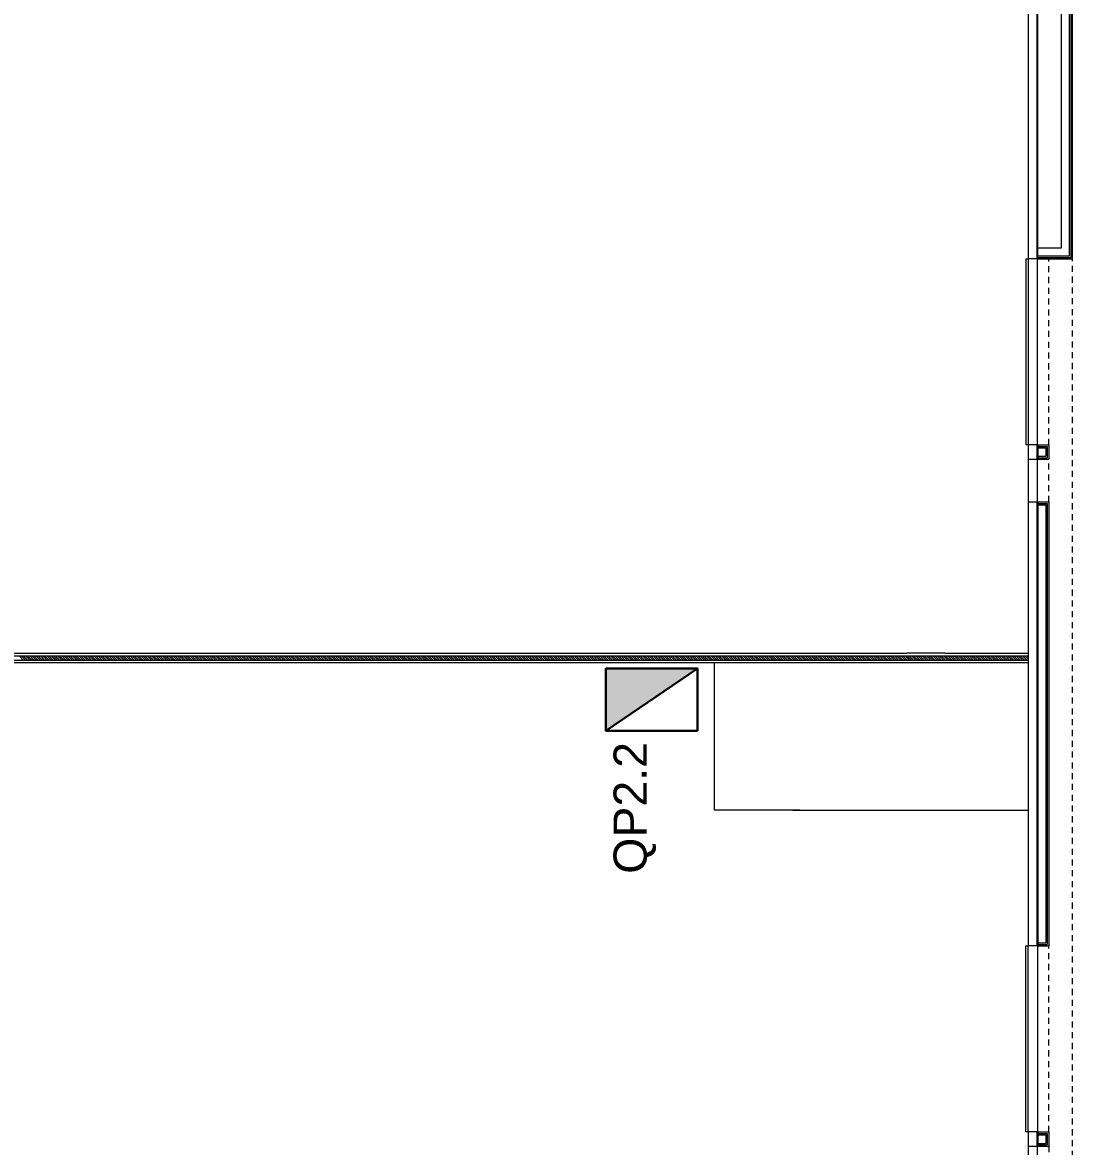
# Model space of a CAD drawing. Header units: millimetres. Extents: x -32 to 1412, y -324 to 2887.
# Drawn here: x 1040.59 to 1062.68, y 1999.43 to 2023.07 of the extents above; entities that cross this region are included whole.
import ezdxf

# ---------------------------------------------------------------- set-up
doc = ezdxf.new("R2010")
doc.units = ezdxf.units.MM
doc.header["$LTSCALE"] = 0.5
doc.linetypes.add('HIDDEN', pattern=[9.525, 6.35, -3.175])
doc.layers.add('arquitetura', color=252, linetype='CONTINUOUS', lineweight=5)
doc.layers.add('quadros eletricos', color=3, linetype='CONTINUOUS', lineweight=30)
doc.styles.add('Arial nw', font='ARIALN.TTF')

msp = doc.modelspace()

# ---------------------------------------------------------------- hatches: boundary and pattern name
at = {"layer": 'quadros eletricos'}
msp.add_hatch(color=256, dxfattribs=at).paths.add_polyline_path([(1052.862, 2008.176), (1054.792, 2009.483), (1052.862, 2009.483)])

# ---------------------------------------------------------------- linework, layer by layer
at = {"layer": 'arquitetura', "color": 252}
for p, q in [((1061.941, 2061.409), (1061.941, 2018.102)), ((1061.941, 2061.409), (1061.941, 2018.102)), ((1061.929, 2060.869), (1061.929, 2018.102)), ((1062.616, 2018.162), (1062.616, 2027.249)), ((1062.646, 2018.132), (1062.646, 2027.279)), ((1062.676, 2018.102), (1062.676, 2027.309)), ((1061.741, 2027.079), (1061.741, 2018.102)), ((1062.446, 2018.332), (1062.446, 2027.079)), ((1061.946, 2018.332), (1062.446, 2018.332)), ((1061.691, 2018.102), (1061.691, 2014.188)), ((1061.691, 2018.102), (1061.741, 2018.102)), ((1061.941, 2018.102), (1061.741, 2018.102)), ((1061.741, 2018.102), (1061.741, 2014.188)), ((1061.941, 2014.188), (1061.941, 2018.102)), ((1061.946, 2018.162), (1062.616, 2018.162)), ((1061.946, 2018.132), (1062.646, 2018.132)), ((1061.946, 2018.102), (1062.676, 2018.102)), ((1061.741, 2014.188), (1061.691, 2014.188)), ((1061.941, 2014.188), (1061.741, 2014.188)), ((1061.741, 2014.188), (1061.741, 2013.888)), ((1061.929, 2014.188), (1061.929, 2013.888)), ((1061.941, 2014.188), (1061.941, 2013.888)), ((1061.946, 2014.188), (1061.946, 2013.888)), ((1061.946, 2014.188), (1062.176, 2014.188)), ((1061.946, 2014.158), (1062.146, 2014.158)), ((1061.946, 2014.128), (1062.116, 2014.128)), ((1062.116, 2014.128), (1062.116, 2013.948)), ((1062.146, 2014.158), (1062.146, 2013.918)), ((1062.176, 2014.188), (1062.176, 2013.888)), ((1061.741, 2013.888), (1061.941, 2013.888)), ((1061.741, 2013.888), (1061.741, 2012.988)), ((1061.941, 2012.988), (1061.941, 2013.888)), ((1061.946, 2013.948), (1062.116, 2013.948)), ((1061.946, 2013.918), (1062.146, 2013.918)), ((1061.946, 2013.888), (1062.176, 2013.888)), ((1061.741, 2012.988), (1061.941, 2012.988)), ((1061.741, 2012.988), (1061.741, 2009.809)), ((1061.929, 2012.988), (1061.929, 2003.653)), ((1061.941, 2012.988), (1061.941, 2003.653)), ((1061.946, 2012.988), (1061.946, 2003.653)), ((1061.946, 2012.988), (1062.176, 2012.988)), ((1061.946, 2012.958), (1062.146, 2012.958)), ((1061.946, 2012.928), (1062.116, 2012.928)), ((1062.116, 2012.928), (1062.116, 2003.713)), ((1062.146, 2012.958), (1062.146, 2003.683)), ((1062.176, 2012.988), (1062.176, 2003.653)), ((1018.021, 2009.809), (1059.191, 2009.809)), ((1018.021, 2009.754), (1061.741, 2009.754)), ((1040.609, 2009.664), (1040.519, 2009.754)), ((1040.654, 2009.664), (1040.564, 2009.754)), ((1040.699, 2009.664), (1040.609, 2009.754)), ((1040.744, 2009.664), (1040.654, 2009.754)), ((1040.789, 2009.664), (1040.699, 2009.754)), ((1040.834, 2009.664), (1040.744, 2009.754)), ((1040.879, 2009.664), (1040.789, 2009.754)), ((1040.923, 2009.664), (1040.833, 2009.754)), ((1040.968, 2009.664), (1040.878, 2009.754)), ((1041.013, 2009.664), (1040.923, 2009.754)), ((1041.058, 2009.664), (1040.968, 2009.754)), ((1041.103, 2009.664), (1041.013, 2009.754)), ((1041.148, 2009.664), (1041.058, 2009.754)), ((1041.193, 2009.664), (1041.103, 2009.754)), ((1041.238, 2009.664), (1041.148, 2009.754)), ((1041.283, 2009.664), (1041.193, 2009.754)), ((1041.328, 2009.664), (1041.238, 2009.754)), ((1041.372, 2009.664), (1041.282, 2009.754)), ((1041.417, 2009.664), (1041.327, 2009.754)), ((1041.462, 2009.664), (1041.372, 2009.754)), ((1041.507, 2009.664), (1041.417, 2009.754)), ((1041.552, 2009.664), (1041.462, 2009.754)), ((1041.597, 2009.664), (1041.507, 2009.754)), ((1041.642, 2009.664), (1041.552, 2009.754)), ((1041.687, 2009.664), (1041.597, 2009.754)), ((1041.732, 2009.664), (1041.642, 2009.754)), ((1041.777, 2009.664), (1041.687, 2009.754)), ((1041.821, 2009.664), (1041.731, 2009.754)), ((1041.866, 2009.664), (1041.776, 2009.754)), ((1041.911, 2009.664), (1041.821, 2009.754)), ((1041.956, 2009.664), (1041.866, 2009.754)), ((1042.001, 2009.664), (1041.911, 2009.754)), ((1042.046, 2009.664), (1041.956, 2009.754)), ((1042.091, 2009.664), (1042.001, 2009.754)), ((1042.136, 2009.664), (1042.046, 2009.754)), ((1042.181, 2009.664), (1042.091, 2009.754)), ((1042.226, 2009.664), (1042.136, 2009.754)), ((1042.271, 2009.664), (1042.181, 2009.754)), ((1042.315, 2009.664), (1042.225, 2009.754)), ((1042.36, 2009.664), (1042.27, 2009.754)), ((1042.405, 2009.664), (1042.315, 2009.754)), ((1042.45, 2009.664), (1042.36, 2009.754)), ((1042.495, 2009.664), (1042.405, 2009.754)), ((1042.54, 2009.664), (1042.45, 2009.754)), ((1042.585, 2009.664), (1042.495, 2009.754)), ((1042.63, 2009.664), (1042.54, 2009.754)), ((1042.675, 2009.664), (1042.585, 2009.754)), ((1042.72, 2009.664), (1042.63, 2009.754)), ((1042.764, 2009.664), (1042.674, 2009.754)), ((1042.809, 2009.664), (1042.719, 2009.754)), ((1042.854, 2009.664), (1042.764, 2009.754)), ((1042.899, 2009.664), (1042.809, 2009.754)), ((1042.944, 2009.664), (1042.854, 2009.754)), ((1042.989, 2009.664), (1042.899, 2009.754)), ((1043.034, 2009.664), (1042.944, 2009.754)), ((1043.079, 2009.664), (1042.989, 2009.754)), ((1043.124, 2009.664), (1043.034, 2009.754)), ((1043.169, 2009.664), (1043.079, 2009.754)), ((1043.213, 2009.664), (1043.123, 2009.754)), ((1043.258, 2009.664), (1043.168, 2009.754)), ((1043.303, 2009.664), (1043.213, 2009.754)), ((1043.348, 2009.664), (1043.258, 2009.754)), ((1043.393, 2009.664), (1043.303, 2009.754)), ((1043.438, 2009.664), (1043.348, 2009.754)), ((1043.483, 2009.664), (1043.393, 2009.754)), ((1043.528, 2009.664), (1043.438, 2009.754)), ((1043.573, 2009.664), (1043.483, 2009.754)), ((1043.618, 2009.664), (1043.528, 2009.754)), ((1043.662, 2009.664), (1043.572, 2009.754)), ((1043.707, 2009.664), (1043.617, 2009.754)), ((1043.752, 2009.664), (1043.662, 2009.754)), ((1043.797, 2009.664), (1043.707, 2009.754)), ((1043.842, 2009.664), (1043.752, 2009.754)), ((1043.887, 2009.664), (1043.797, 2009.754)), ((1043.932, 2009.664), (1043.842, 2009.754)), ((1043.977, 2009.664), (1043.887, 2009.754)), ((1044.022, 2009.664), (1043.932, 2009.754)), ((1044.067, 2009.664), (1043.977, 2009.754)), ((1044.111, 2009.664), (1044.021, 2009.754)), ((1044.156, 2009.664), (1044.066, 2009.754)), ((1044.201, 2009.664), (1044.111, 2009.754)), ((1044.246, 2009.664), (1044.156, 2009.754)), ((1044.291, 2009.664), (1044.201, 2009.754)), ((1044.336, 2009.664), (1044.246, 2009.754)), ((1044.381, 2009.664), (1044.291, 2009.754)), ((1044.426, 2009.664), (1044.336, 2009.754)), ((1044.471, 2009.664), (1044.381, 2009.754)), ((1044.516, 2009.664), (1044.426, 2009.754)), ((1044.56, 2009.664), (1044.47, 2009.754)), ((1044.605, 2009.664), (1044.515, 2009.754)), ((1044.65, 2009.664), (1044.56, 2009.754)), ((1044.695, 2009.664), (1044.605, 2009.754)), ((1044.74, 2009.664), (1044.65, 2009.754)), ((1044.785, 2009.664), (1044.695, 2009.754)), ((1044.83, 2009.664), (1044.74, 2009.754)), ((1044.875, 2009.664), (1044.785, 2009.754)), ((1044.92, 2009.664), (1044.83, 2009.754)), ((1044.965, 2009.664), (1044.875, 2009.754)), ((1045.009, 2009.664), (1044.919, 2009.754)), ((1045.054, 2009.664), (1044.964, 2009.754)), ((1045.099, 2009.664), (1045.009, 2009.754)), ((1045.144, 2009.664), (1045.054, 2009.754)), ((1045.189, 2009.664), (1045.099, 2009.754)), ((1045.234, 2009.664), (1045.144, 2009.754)), ((1045.279, 2009.664), (1045.189, 2009.754)), ((1045.324, 2009.664), (1045.234, 2009.754)), ((1045.369, 2009.664), (1045.279, 2009.754)), ((1045.414, 2009.664), (1045.324, 2009.754)), ((1045.458, 2009.664), (1045.368, 2009.754)), ((1045.503, 2009.664), (1045.413, 2009.754)), ((1045.548, 2009.664), (1045.458, 2009.754)), ((1045.593, 2009.664), (1045.503, 2009.754)), ((1045.638, 2009.664), (1045.548, 2009.754)), ((1045.683, 2009.664), (1045.593, 2009.754)), ((1045.728, 2009.664), (1045.638, 2009.754)), ((1045.773, 2009.664), (1045.683, 2009.754)), ((1045.818, 2009.664), (1045.728, 2009.754)), ((1045.863, 2009.664), (1045.773, 2009.754)), ((1045.908, 2009.664), (1045.818, 2009.754)), ((1045.952, 2009.664), (1045.862, 2009.754)), ((1045.997, 2009.664), (1045.907, 2009.754)), ((1046.042, 2009.664), (1045.952, 2009.754)), ((1046.087, 2009.664), (1045.997, 2009.754)), ((1046.132, 2009.664), (1046.042, 2009.754)), ((1046.177, 2009.664), (1046.087, 2009.754)), ((1046.222, 2009.664), (1046.132, 2009.754)), ((1046.267, 2009.664), (1046.177, 2009.754)), ((1046.312, 2009.664), (1046.222, 2009.754)), ((1046.357, 2009.664), (1046.267, 2009.754)), ((1046.401, 2009.664), (1046.311, 2009.754)), ((1046.446, 2009.664), (1046.356, 2009.754)), ((1046.491, 2009.664), (1046.401, 2009.754)), ((1046.536, 2009.664), (1046.446, 2009.754)), ((1046.581, 2009.664), (1046.491, 2009.754)), ((1046.626, 2009.664), (1046.536, 2009.754)), ((1046.671, 2009.664), (1046.581, 2009.754)), ((1046.716, 2009.664), (1046.626, 2009.754)), ((1046.761, 2009.664), (1046.671, 2009.754)), ((1046.806, 2009.664), (1046.716, 2009.754)), ((1046.85, 2009.664), (1046.76, 2009.754)), ((1046.895, 2009.664), (1046.805, 2009.754)), ((1046.94, 2009.664), (1046.85, 2009.754)), ((1046.985, 2009.664), (1046.895, 2009.754)), ((1047.03, 2009.664), (1046.94, 2009.754)), ((1047.075, 2009.664), (1046.985, 2009.754)), ((1047.12, 2009.664), (1047.03, 2009.754)), ((1047.165, 2009.664), (1047.075, 2009.754)), ((1047.21, 2009.664), (1047.12, 2009.754)), ((1047.255, 2009.664), (1047.165, 2009.754)), ((1047.299, 2009.664), (1047.209, 2009.754)), ((1047.344, 2009.664), (1047.254, 2009.754)), ((1047.389, 2009.664), (1047.299, 2009.754)), ((1047.434, 2009.664), (1047.344, 2009.754)), ((1047.479, 2009.664), (1047.389, 2009.754)), ((1047.524, 2009.664), (1047.434, 2009.754)), ((1047.569, 2009.664), (1047.479, 2009.754)), ((1047.614, 2009.664), (1047.524, 2009.754)), ((1047.659, 2009.664), (1047.569, 2009.754)), ((1047.704, 2009.664), (1047.614, 2009.754)), ((1047.748, 2009.664), (1047.658, 2009.754)), ((1047.793, 2009.664), (1047.703, 2009.754)), ((1047.838, 2009.664), (1047.748, 2009.754)), ((1047.883, 2009.664), (1047.793, 2009.754)), ((1047.928, 2009.664), (1047.838, 2009.754)), ((1047.973, 2009.664), (1047.883, 2009.754)), ((1048.018, 2009.664), (1047.928, 2009.754)), ((1048.063, 2009.664), (1047.973, 2009.754)), ((1048.108, 2009.664), (1048.018, 2009.754)), ((1048.153, 2009.664), (1048.063, 2009.754)), ((1048.197, 2009.664), (1048.107, 2009.754)), ((1048.242, 2009.664), (1048.152, 2009.754)), ((1048.287, 2009.664), (1048.197, 2009.754)), ((1048.332, 2009.664), (1048.242, 2009.754)), ((1048.377, 2009.664), (1048.287, 2009.754)), ((1048.422, 2009.664), (1048.332, 2009.754)), ((1048.467, 2009.664), (1048.377, 2009.754)), ((1048.512, 2009.664), (1048.422, 2009.754)), ((1048.557, 2009.664), (1048.467, 2009.754)), ((1048.602, 2009.664), (1048.512, 2009.754)), ((1048.646, 2009.664), (1048.556, 2009.754)), ((1048.691, 2009.664), (1048.601, 2009.754)), ((1048.736, 2009.664), (1048.646, 2009.754)), ((1048.781, 2009.664), (1048.691, 2009.754)), ((1048.826, 2009.664), (1048.736, 2009.754)), ((1048.871, 2009.664), (1048.781, 2009.754)), ((1048.916, 2009.664), (1048.826, 2009.754)), ((1048.961, 2009.664), (1048.871, 2009.754)), ((1049.006, 2009.664), (1048.916, 2009.754)), ((1049.051, 2009.664), (1048.961, 2009.754)), ((1049.095, 2009.664), (1049.005, 2009.754)), ((1049.14, 2009.664), (1049.05, 2009.754)), ((1049.185, 2009.664), (1049.095, 2009.754)), ((1049.23, 2009.664), (1049.14, 2009.754)), ((1049.275, 2009.664), (1049.185, 2009.754)), ((1049.32, 2009.664), (1049.23, 2009.754)), ((1049.365, 2009.664), (1049.275, 2009.754)), ((1049.41, 2009.664), (1049.32, 2009.754)), ((1049.455, 2009.664), (1049.365, 2009.754)), ((1049.5, 2009.664), (1049.41, 2009.754)), ((1049.545, 2009.664), (1049.455, 2009.754)), ((1049.589, 2009.664), (1049.499, 2009.754)), ((1049.634, 2009.664), (1049.544, 2009.754)), ((1049.679, 2009.664), (1049.589, 2009.754)), ((1049.724, 2009.664), (1049.634, 2009.754)), ((1049.769, 2009.664), (1049.679, 2009.754)), ((1049.814, 2009.664), (1049.724, 2009.754)), ((1049.859, 2009.664), (1049.769, 2009.754)), ((1049.904, 2009.664), (1049.814, 2009.754)), ((1049.949, 2009.664), (1049.859, 2009.754)), ((1049.994, 2009.664), (1049.904, 2009.754)), ((1050.038, 2009.664), (1049.948, 2009.754)), ((1050.083, 2009.664), (1049.993, 2009.754)), ((1050.128, 2009.664), (1050.038, 2009.754)), ((1050.173, 2009.664), (1050.083, 2009.754)), ((1050.218, 2009.664), (1050.128, 2009.754)), ((1050.263, 2009.664), (1050.173, 2009.754)), ((1050.308, 2009.664), (1050.218, 2009.754)), ((1050.353, 2009.664), (1050.263, 2009.754)), ((1050.398, 2009.664), (1050.308, 2009.754)), ((1050.443, 2009.664), (1050.353, 2009.754)), ((1050.487, 2009.664), (1050.397, 2009.754)), ((1050.532, 2009.664), (1050.442, 2009.754)), ((1050.577, 2009.664), (1050.487, 2009.754)), ((1050.622, 2009.664), (1050.532, 2009.754)), ((1050.667, 2009.664), (1050.577, 2009.754)), ((1050.712, 2009.664), (1050.622, 2009.754)), ((1050.757, 2009.664), (1050.667, 2009.754)), ((1050.802, 2009.664), (1050.712, 2009.754)), ((1050.847, 2009.664), (1050.757, 2009.754)), ((1050.892, 2009.664), (1050.802, 2009.754)), ((1050.936, 2009.664), (1050.846, 2009.754)), ((1050.981, 2009.664), (1050.891, 2009.754)), ((1051.026, 2009.664), (1050.936, 2009.754)), ((1051.071, 2009.664), (1050.981, 2009.754)), ((1051.116, 2009.664), (1051.026, 2009.754)), ((1051.161, 2009.664), (1051.071, 2009.754)), ((1051.206, 2009.664), (1051.116, 2009.754)), ((1051.251, 2009.664), (1051.161, 2009.754)), ((1051.296, 2009.664), (1051.206, 2009.754)), ((1051.341, 2009.664), (1051.251, 2009.754)), ((1051.385, 2009.664), (1051.295, 2009.754)), ((1051.43, 2009.664), (1051.34, 2009.754)), ((1051.475, 2009.664), (1051.385, 2009.754)), ((1051.52, 2009.664), (1051.43, 2009.754)), ((1051.565, 2009.664), (1051.475, 2009.754)), ((1051.61, 2009.664), (1051.52, 2009.754)), ((1051.655, 2009.664), (1051.565, 2009.754)), ((1051.7, 2009.664), (1051.61, 2009.754)), ((1051.745, 2009.664), (1051.655, 2009.754)), ((1051.79, 2009.664), (1051.7, 2009.754)), ((1051.834, 2009.664), (1051.744, 2009.754)), ((1051.879, 2009.664), (1051.789, 2009.754)), ((1051.924, 2009.664), (1051.834, 2009.754)), ((1051.969, 2009.664), (1051.879, 2009.754)), ((1052.014, 2009.664), (1051.924, 2009.754)), ((1052.059, 2009.664), (1051.969, 2009.754)), ((1052.104, 2009.664), (1052.014, 2009.754)), ((1052.149, 2009.664), (1052.059, 2009.754)), ((1052.194, 2009.664), (1052.104, 2009.754)), ((1052.239, 2009.664), (1052.149, 2009.754)), ((1052.283, 2009.664), (1052.193, 2009.754)), ((1052.328, 2009.664), (1052.238, 2009.754)), ((1052.373, 2009.664), (1052.283, 2009.754)), ((1052.418, 2009.664), (1052.328, 2009.754)), ((1052.463, 2009.664), (1052.373, 2009.754)), ((1052.508, 2009.664), (1052.418, 2009.754)), ((1052.553, 2009.664), (1052.463, 2009.754)), ((1052.598, 2009.664), (1052.508, 2009.754)), ((1052.643, 2009.664), (1052.553, 2009.754)), ((1052.688, 2009.664), (1052.598, 2009.754)), ((1052.733, 2009.664), (1052.643, 2009.754)), ((1052.777, 2009.664), (1052.687, 2009.754)), ((1052.822, 2009.664), (1052.732, 2009.754)), ((1052.867, 2009.664), (1052.777, 2009.754)), ((1052.912, 2009.664), (1052.822, 2009.754)), ((1052.957, 2009.664), (1052.867, 2009.754)), ((1053.002, 2009.664), (1052.912, 2009.754)), ((1053.047, 2009.664), (1052.957, 2009.754)), ((1053.092, 2009.664), (1053.002, 2009.754)), ((1053.137, 2009.664), (1053.047, 2009.754)), ((1053.182, 2009.664), (1053.092, 2009.754)), ((1053.226, 2009.664), (1053.136, 2009.754)), ((1053.271, 2009.664), (1053.181, 2009.754)), ((1053.316, 2009.664), (1053.226, 2009.754)), ((1053.361, 2009.664), (1053.271, 2009.754)), ((1053.406, 2009.664), (1053.316, 2009.754)), ((1053.451, 2009.664), (1053.361, 2009.754)), ((1053.496, 2009.664), (1053.406, 2009.754)), ((1053.541, 2009.664), (1053.451, 2009.754)), ((1053.586, 2009.664), (1053.496, 2009.754)), ((1053.631, 2009.664), (1053.541, 2009.754)), ((1053.675, 2009.664), (1053.585, 2009.754)), ((1053.72, 2009.664), (1053.63, 2009.754)), ((1053.765, 2009.664), (1053.675, 2009.754)), ((1053.81, 2009.664), (1053.72, 2009.754)), ((1053.855, 2009.664), (1053.765, 2009.754)), ((1053.9, 2009.664), (1053.81, 2009.754)), ((1053.945, 2009.664), (1053.855, 2009.754)), ((1053.99, 2009.664), (1053.9, 2009.754)), ((1054.035, 2009.664), (1053.945, 2009.754)), ((1054.08, 2009.664), (1053.99, 2009.754)), ((1054.124, 2009.664), (1054.034, 2009.754)), ((1054.169, 2009.664), (1054.079, 2009.754)), ((1054.214, 2009.664), (1054.124, 2009.754)), ((1054.259, 2009.664), (1054.169, 2009.754)), ((1054.304, 2009.664), (1054.214, 2009.754)), ((1054.349, 2009.664), (1054.259, 2009.754)), ((1054.394, 2009.664), (1054.304, 2009.754)), ((1054.439, 2009.664), (1054.349, 2009.754)), ((1054.484, 2009.664), (1054.394, 2009.754)), ((1054.529, 2009.664), (1054.439, 2009.754)), ((1054.573, 2009.664), (1054.483, 2009.754)), ((1054.618, 2009.664), (1054.528, 2009.754)), ((1054.663, 2009.664), (1054.573, 2009.754)), ((1054.708, 2009.664), (1054.618, 2009.754)), ((1054.753, 2009.664), (1054.663, 2009.754)), ((1054.798, 2009.664), (1054.708, 2009.754)), ((1054.843, 2009.664), (1054.753, 2009.754)), ((1054.888, 2009.664), (1054.798, 2009.754)), ((1054.933, 2009.664), (1054.843, 2009.754)), ((1054.978, 2009.664), (1054.888, 2009.754)), ((1055.022, 2009.664), (1054.932, 2009.754)), ((1055.067, 2009.664), (1054.977, 2009.754)), ((1055.112, 2009.664), (1055.022, 2009.754)), ((1055.157, 2009.664), (1055.067, 2009.754)), ((1055.202, 2009.664), (1055.112, 2009.754)), ((1055.247, 2009.664), (1055.157, 2009.754)), ((1055.292, 2009.664), (1055.202, 2009.754)), ((1055.337, 2009.664), (1055.247, 2009.754)), ((1055.382, 2009.664), (1055.292, 2009.754)), ((1055.427, 2009.664), (1055.337, 2009.754)), ((1055.471, 2009.664), (1055.381, 2009.754)), ((1055.516, 2009.664), (1055.426, 2009.754)), ((1055.561, 2009.664), (1055.471, 2009.754)), ((1055.606, 2009.664), (1055.516, 2009.754)), ((1055.651, 2009.664), (1055.561, 2009.754)), ((1055.696, 2009.664), (1055.606, 2009.754)), ((1055.741, 2009.664), (1055.651, 2009.754)), ((1055.786, 2009.664), (1055.696, 2009.754)), ((1055.831, 2009.664), (1055.741, 2009.754)), ((1055.876, 2009.664), (1055.786, 2009.754)), ((1055.92, 2009.664), (1055.83, 2009.754)), ((1055.965, 2009.664), (1055.875, 2009.754)), ((1056.01, 2009.664), (1055.92, 2009.754)), ((1056.055, 2009.664), (1055.965, 2009.754)), ((1056.1, 2009.664), (1056.01, 2009.754)), ((1056.145, 2009.664), (1056.055, 2009.754)), ((1056.19, 2009.664), (1056.1, 2009.754)), ((1056.235, 2009.664), (1056.145, 2009.754)), ((1056.28, 2009.664), (1056.19, 2009.754)), ((1056.325, 2009.664), (1056.235, 2009.754)), ((1056.37, 2009.664), (1056.28, 2009.754)), ((1056.414, 2009.664), (1056.324, 2009.754)), ((1056.459, 2009.664), (1056.369, 2009.754)), ((1056.504, 2009.664), (1056.414, 2009.754)), ((1056.549, 2009.664), (1056.459, 2009.754)), ((1056.594, 2009.664), (1056.504, 2009.754)), ((1056.639, 2009.664), (1056.549, 2009.754)), ((1056.684, 2009.664), (1056.594, 2009.754)), ((1056.729, 2009.664), (1056.639, 2009.754)), ((1056.774, 2009.664), (1056.684, 2009.754)), ((1056.819, 2009.664), (1056.729, 2009.754)), ((1056.863, 2009.664), (1056.773, 2009.754)), ((1056.908, 2009.664), (1056.818, 2009.754)), ((1056.953, 2009.664), (1056.863, 2009.754)), ((1056.998, 2009.664), (1056.908, 2009.754)), ((1057.043, 2009.664), (1056.953, 2009.754)), ((1057.088, 2009.664), (1056.998, 2009.754)), ((1057.133, 2009.664), (1057.043, 2009.754)), ((1057.178, 2009.664), (1057.088, 2009.754)), ((1057.223, 2009.664), (1057.133, 2009.754)), ((1057.268, 2009.664), (1057.178, 2009.754)), ((1057.312, 2009.664), (1057.222, 2009.754)), ((1057.357, 2009.664), (1057.267, 2009.754)), ((1057.402, 2009.664), (1057.312, 2009.754)), ((1057.447, 2009.664), (1057.357, 2009.754)), ((1057.492, 2009.664), (1057.402, 2009.754)), ((1057.537, 2009.664), (1057.447, 2009.754)), ((1057.582, 2009.664), (1057.492, 2009.754)), ((1057.627, 2009.664), (1057.537, 2009.754)), ((1057.672, 2009.664), (1057.582, 2009.754)), ((1057.717, 2009.664), (1057.627, 2009.754)), ((1057.761, 2009.664), (1057.671, 2009.754)), ((1057.806, 2009.664), (1057.716, 2009.754)), ((1057.851, 2009.664), (1057.761, 2009.754)), ((1057.896, 2009.664), (1057.806, 2009.754)), ((1057.941, 2009.664), (1057.851, 2009.754)), ((1057.986, 2009.664), (1057.896, 2009.754)), ((1058.031, 2009.664), (1057.941, 2009.754)), ((1058.076, 2009.664), (1057.986, 2009.754)), ((1058.121, 2009.664), (1058.031, 2009.754)), ((1058.166, 2009.664), (1058.076, 2009.754)), ((1058.21, 2009.664), (1058.12, 2009.754)), ((1058.255, 2009.664), (1058.165, 2009.754)), ((1058.3, 2009.664), (1058.21, 2009.754)), ((1058.345, 2009.664), (1058.255, 2009.754)), ((1058.39, 2009.664), (1058.3, 2009.754)), ((1058.435, 2009.664), (1058.345, 2009.754)), ((1058.48, 2009.664), (1058.39, 2009.754)), ((1058.525, 2009.664), (1058.435, 2009.754)), ((1058.57, 2009.664), (1058.48, 2009.754)), ((1058.615, 2009.664), (1058.525, 2009.754)), ((1058.659, 2009.664), (1058.569, 2009.754)), ((1058.704, 2009.664), (1058.614, 2009.754)), ((1058.749, 2009.664), (1058.659, 2009.754)), ((1058.794, 2009.664), (1058.704, 2009.754)), ((1058.839, 2009.664), (1058.749, 2009.754)), ((1058.884, 2009.664), (1058.794, 2009.754)), ((1058.929, 2009.664), (1058.839, 2009.754)), ((1058.974, 2009.664), (1058.884, 2009.754)), ((1059.019, 2009.664), (1058.929, 2009.754)), ((1059.064, 2009.664), (1058.974, 2009.754)), ((1059.108, 2009.664), (1059.018, 2009.754)), ((1059.153, 2009.664), (1059.063, 2009.754)), ((1059.191, 2009.671), (1059.108, 2009.754)), ((1059.191, 2009.716), (1059.153, 2009.754)), ((1059.991, 2009.809), (1059.191, 2009.809)), ((1059.191, 2009.716), (1059.243, 2009.664)), ((1059.198, 2009.754), (1059.288, 2009.664)), ((1059.243, 2009.754), (1059.333, 2009.664)), ((1059.288, 2009.754), (1059.378, 2009.664)), ((1059.333, 2009.754), (1059.423, 2009.664)), ((1059.378, 2009.754), (1059.468, 2009.664)), ((1059.423, 2009.754), (1059.513, 2009.664)), ((1059.467, 2009.754), (1059.557, 2009.664)), ((1059.512, 2009.754), (1059.602, 2009.664)), ((1059.557, 2009.754), (1059.647, 2009.664)), ((1059.602, 2009.754), (1059.683, 2009.673)), ((1059.647, 2009.754), (1059.683, 2009.718)), ((1059.683, 2009.718), (1059.737, 2009.664)), ((1059.692, 2009.754), (1059.782, 2009.664)), ((1059.737, 2009.754), (1059.827, 2009.664)), ((1059.782, 2009.754), (1059.872, 2009.664)), ((1059.827, 2009.754), (1059.917, 2009.664)), ((1059.872, 2009.754), (1059.962, 2009.664)), ((1059.917, 2009.754), (1060.007, 2009.664)), ((1059.961, 2009.754), (1060.051, 2009.664)), ((1059.991, 2009.809), (1060.341, 2009.809)), ((1060.006, 2009.754), (1060.096, 2009.664)), ((1060.051, 2009.754), (1060.141, 2009.664)), ((1060.096, 2009.754), (1060.186, 2009.664)), ((1060.141, 2009.754), (1060.231, 2009.664)), ((1060.186, 2009.754), (1060.276, 2009.664)), ((1060.231, 2009.754), (1060.321, 2009.664)), ((1060.276, 2009.754), (1060.366, 2009.664)), ((1060.321, 2009.754), (1060.411, 2009.664)), ((1060.341, 2009.809), (1061.141, 2009.809)), ((1060.366, 2009.754), (1060.456, 2009.664)), ((1060.41, 2009.754), (1060.5, 2009.664)), ((1060.455, 2009.754), (1060.545, 2009.664)), ((1060.5, 2009.754), (1060.59, 2009.664)), ((1060.545, 2009.754), (1060.635, 2009.664)), ((1060.59, 2009.754), (1060.68, 2009.664)), ((1060.635, 2009.754), (1060.725, 2009.664)), ((1060.68, 2009.754), (1060.77, 2009.664)), ((1060.725, 2009.754), (1060.815, 2009.664)), ((1060.77, 2009.754), (1060.86, 2009.664)), ((1060.815, 2009.754), (1060.905, 2009.664)), ((1060.859, 2009.754), (1060.949, 2009.664)), ((1060.904, 2009.754), (1060.994, 2009.664)), ((1060.949, 2009.754), (1061.039, 2009.664)), ((1060.994, 2009.754), (1061.084, 2009.664)), ((1061.039, 2009.754), (1061.129, 2009.664)), ((1061.084, 2009.754), (1061.174, 2009.664)), ((1061.129, 2009.754), (1061.219, 2009.664)), ((1061.141, 2009.809), (1061.741, 2009.809)), ((1061.174, 2009.754), (1061.264, 2009.664)), ((1061.219, 2009.754), (1061.309, 2009.664)), ((1061.264, 2009.754), (1061.354, 2009.664)), ((1061.308, 2009.754), (1061.398, 2009.664)), ((1061.353, 2009.754), (1061.443, 2009.664)), ((1061.398, 2009.754), (1061.488, 2009.664)), ((1061.443, 2009.754), (1061.533, 2009.664)), ((1061.488, 2009.754), (1061.578, 2009.664)), ((1061.533, 2009.754), (1061.623, 2009.664)), ((1061.578, 2009.754), (1061.668, 2009.664)), ((1061.623, 2009.754), (1061.713, 2009.664)), ((1061.668, 2009.754), (1061.741, 2009.681)), ((1061.713, 2009.754), (1061.741, 2009.725)), ((1061.741, 2009.809), (1061.741, 2006.509)), ((1061.741, 2009.809), (1061.741, 2006.509)), ((1018.021, 2009.664), (1061.741, 2009.664)), ((1018.021, 2009.609), (1061.741, 2009.609)), ((1055.141, 2009.609), (1055.141, 2007.959)), ((1055.141, 2009.609), (1055.141, 2006.509)), ((1059.191, 2009.671), (1059.198, 2009.664)), ((1059.683, 2009.673), (1059.692, 2009.664)), ((1055.891, 2006.509), (1055.141, 2006.509)), ((1056.691, 2006.509), (1055.891, 2006.509)), ((1056.941, 2006.509), (1056.691, 2006.509)), ((1056.791, 2006.509), (1057.041, 2006.509)), ((1057.041, 2006.509), (1057.841, 2006.509)), ((1057.841, 2006.509), (1061.741, 2006.509)), ((1061.741, 2006.509), (1061.741, 2003.653)), ((1061.691, 1999.739), (1061.691, 2003.653)), ((1061.691, 2003.653), (1061.741, 2003.653)), ((1061.941, 2003.653), (1061.741, 2003.653)), ((1061.741, 1999.739), (1061.741, 2003.653)), ((1061.941, 2003.653), (1061.941, 1999.739)), ((1061.946, 2003.713), (1062.116, 2003.713)), ((1061.946, 2003.683), (1062.146, 2003.683)), ((1061.946, 2003.653), (1062.176, 2003.653)), ((1061.741, 1999.739), (1061.691, 1999.739)), ((1061.941, 1999.739), (1061.741, 1999.739)), ((1061.741, 1999.739), (1061.741, 1999.439)), ((1061.929, 1999.739), (1061.929, 1999.439)), ((1061.941, 1999.739), (1061.941, 1999.439)), ((1061.946, 1999.739), (1061.946, 1999.439)), ((1061.946, 1999.739), (1062.176, 1999.739)), ((1061.946, 1999.709), (1062.146, 1999.709)), ((1061.946, 1999.679), (1062.116, 1999.679)), ((1062.116, 1999.679), (1062.116, 1999.499)), ((1062.146, 1999.709), (1062.146, 1999.469)), ((1062.176, 1999.739), (1062.176, 1999.439)), ((1061.741, 1999.439), (1061.941, 1999.439)), ((1061.741, 1999.439), (1061.741, 1998.539)), ((1061.941, 1998.539), (1061.941, 1999.439)), ((1061.946, 1999.499), (1062.116, 1999.499)), ((1061.946, 1999.469), (1062.146, 1999.469)), ((1061.946, 1999.439), (1062.176, 1999.439))]:
    msp.add_line(p, q, dxfattribs=at)
at = {"layer": 'arquitetura', "color": 252, "linetype": 'HIDDEN', "ltscale": 0.04}
for p, q in [((1062.176, 2014.188), (1062.176, 2018.102)), ((1062.676, 1958.58), (1062.676, 2018.102)), ((1062.176, 2012.988), (1062.176, 2013.888)), ((1062.176, 1999.739), (1062.176, 2003.653)), ((1062.176, 1999.439), (1062.176, 1998.539))]:
    msp.add_line(p, q, dxfattribs=at)
at = {"layer": 'quadros eletricos'}
msp.add_line((1054.792, 2009.483), (1052.862, 2008.176), dxfattribs=at)
msp.add_lwpolyline([(1054.792, 2008.176), (1052.862, 2008.176), (1052.862, 2009.483), (1054.792, 2009.483)], close=True, dxfattribs=at)
msp.add_lwpolyline([(1052.862, 2008.176), (1054.792, 2009.483), (1052.862, 2009.483), (1052.862, 2008.176)], dxfattribs=at)

# ---------------------------------------------------------------- texts
at = {"layer": 'quadros eletricos', "insert": (1053.023, 2005.168), "char_height": 0.7, "attachment_point": 1, "rotation": 90, "style": 'Arial nw'}
msp.add_mtext_dynamic_manual_height_columns('{\\fArial|b0|i0|c0|p34;QP2.2}', width=3.15338, gutter_width=2, heights=[0], dxfattribs=at)

doc.saveas('drawing.dxf')
